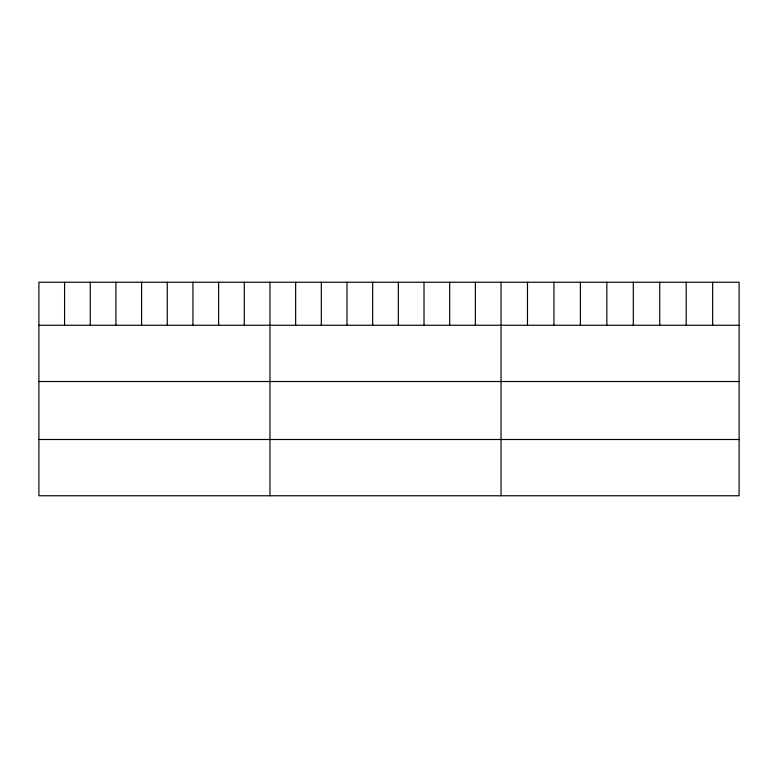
<?xml version="1.0" encoding="UTF-8"?>
<svg xmlns="http://www.w3.org/2000/svg" width="778" height="778" viewBox="0 0 778 778"><rect width="100%" height="100%" fill="white"/><g stroke="black" fill="none" stroke-linecap="round" stroke-linejoin="round"><path stroke-width="1.17" d="M739.1 325.253L739.1 495.761L38.9 495.761L38.9 282.239L739.1 282.239L739.1 325.253L38.9 325.253M38.9 381.521L739.1 381.521M38.9 439.492L739.1 439.492M712.648 282.239L712.648 325.253M686.196 282.239L686.196 325.253M659.744 282.239L659.744 325.253M633.292 282.239L633.292 325.253M606.84 282.239L606.84 325.253M580.388 282.239L580.388 325.253M553.936 282.239L553.936 325.253M527.484 282.239L527.484 325.253M501.032 282.239L501.032 495.761M475.358 282.239L475.358 325.253M449.684 282.239L449.684 325.253M424.01 282.239L424.01 325.253M398.336 282.239L398.336 325.253M372.662 282.239L372.662 325.253M346.988 282.239L346.988 325.253M321.314 282.239L321.314 325.253M295.64 282.239L295.64 325.253M269.966 282.239L269.966 495.761M244.292 282.239L244.292 325.253M218.618 282.239L218.618 325.253M192.944 282.239L192.944 325.253M167.27 282.239L167.27 325.253M141.596 282.239L141.596 325.253M115.922 282.239L115.922 325.253M90.248 282.239L90.248 325.253M64.574 282.239L64.574 325.253"/></g></svg>
